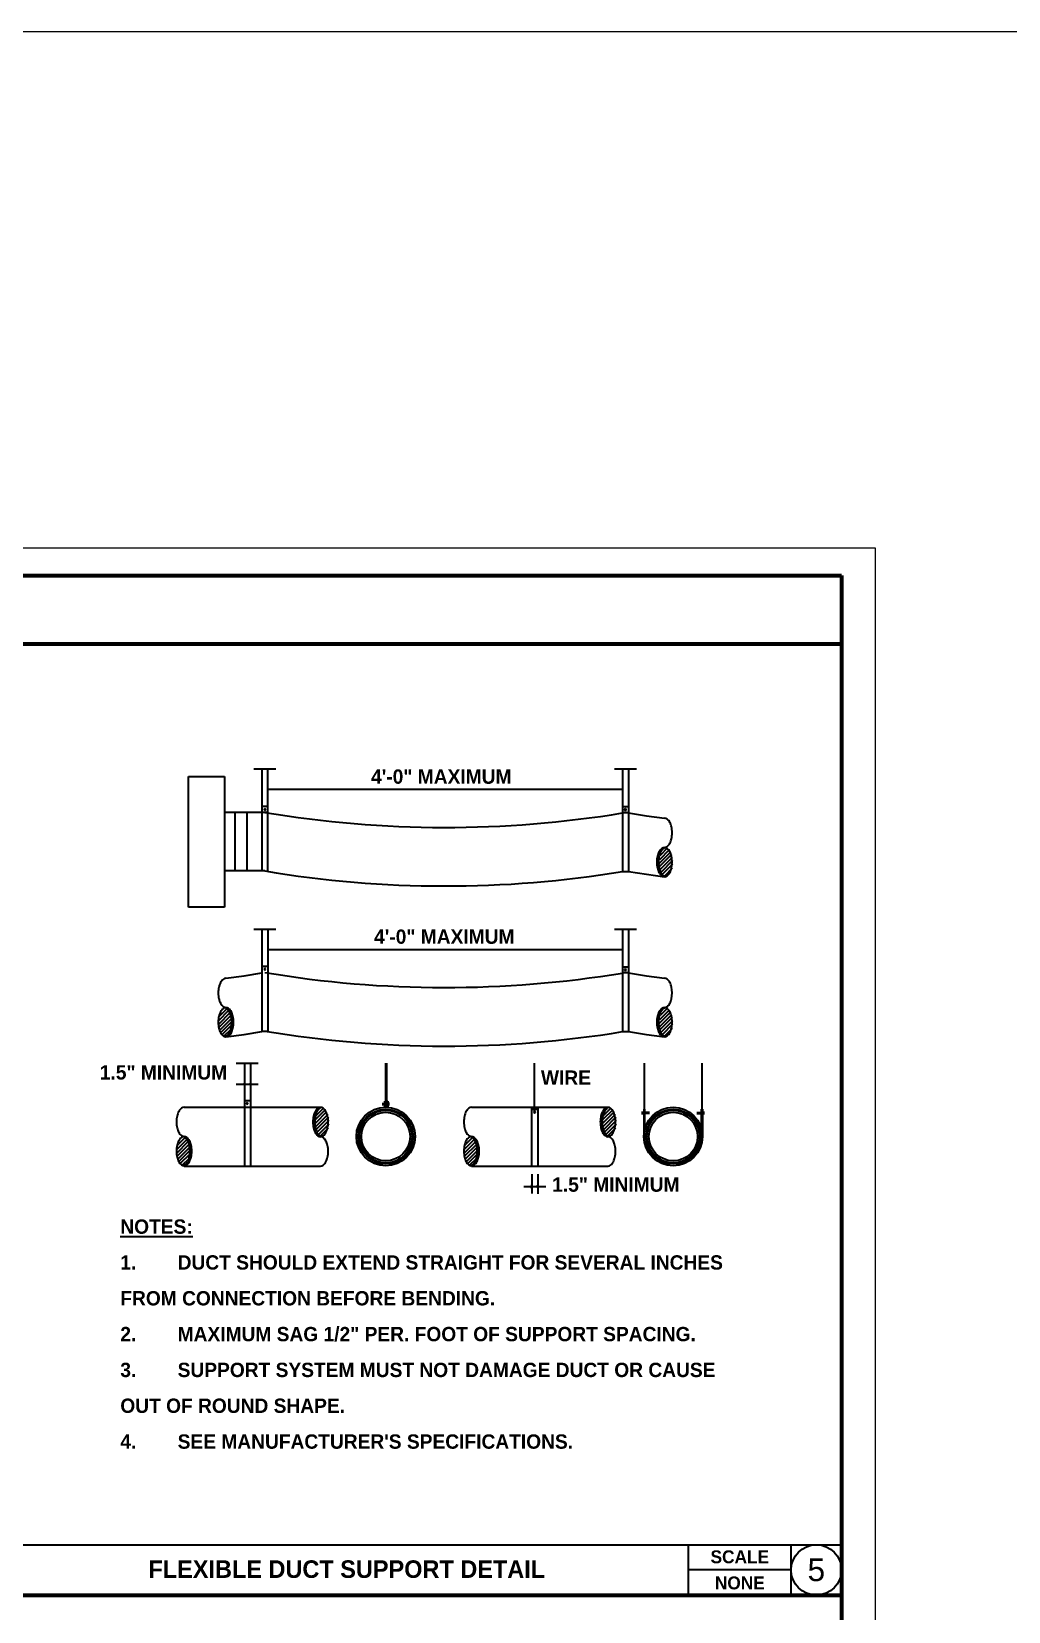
# Model space of a CAD drawing. Header units: inches. Extents: x 2025 to 34930, y -6955 to 4650.
# Drawn here: x 9504 to 9844, y 1735 to 2285 of the extents above; entities that cross this region are included whole.
import ezdxf

# ---------------------------------------------------------------- set-up
doc = ezdxf.new("R2010")
doc.units = ezdxf.units.IN
doc.header["$MEASUREMENT"] = 0
doc.layers.get('DEFPOINTS').update_dxf_attribs({"color": 104})
doc.layers.add('PDF-TEXT', color=7, linetype='Continuous', lineweight=35)
doc.styles.add('Century Gothic_B', font='GOTHICB.TTF', dxfattribs={"height": 6.659722})
doc.styles.add('PDF Arial', font='arial.ttf')
doc.styles.add('PDF Arial Bold', font='arialbd.ttf')

msp = doc.modelspace()

# ---------------------------------------------------------------- hatches: boundary and pattern name
at = {"layer": 'PDF-TEXT', "transparency": 33554559}
h = msp.add_hatch(color=256, dxfattribs=at)
h.paths.add_polyline_path([(9577.27, 1918.43), (9577.3, 1918.23), (9577.41, 1918.05), (9577.59, 1917.93), (9577.8, 1917.9), (9577.97, 1917.93), (9578.15, 1918.05), (9578.27, 1918.23), (9578.3, 1918.43), (9578.27, 1918.61), (9578.15, 1918.79), (9577.97, 1918.91), (9577.8, 1918.93), (9577.59, 1918.91), (9577.41, 1918.79), (9577.3, 1918.61)])
h.paths.add_polyline_path([(9577.62, 1918.49), (9577.65, 1918.55), (9577.71, 1918.58), (9577.86, 1918.58), (9577.92, 1918.55), (9577.97, 1918.43), (9577.95, 1918.34), (9577.92, 1918.29), (9577.86, 1918.26), (9577.71, 1918.26), (9577.65, 1918.29), (9577.62, 1918.34)], flags=0)
h = msp.add_hatch(color=256, dxfattribs=at)
h.paths.add_polyline_path([(9579.36, 1918.43), (9579.39, 1918.23), (9579.51, 1918.05), (9579.69, 1917.93), (9579.89, 1917.9), (9580.07, 1917.93), (9580.25, 1918.05), (9580.37, 1918.23), (9580.39, 1918.43), (9580.37, 1918.61), (9580.25, 1918.79), (9580.07, 1918.91), (9579.89, 1918.93), (9579.69, 1918.91), (9579.51, 1918.79), (9579.39, 1918.61)])
h.paths.add_polyline_path([(9579.72, 1918.49), (9579.75, 1918.55), (9579.8, 1918.58), (9579.95, 1918.58), (9580.01, 1918.55), (9580.04, 1918.49), (9580.04, 1918.34), (9580.01, 1918.29), (9579.95, 1918.26), (9579.8, 1918.26), (9579.75, 1918.29), (9579.72, 1918.34)], flags=0)

# ---------------------------------------------------------------- linework, layer by layer
msp.add_line((5037.78, 2285.41), (13091.4, 2285.41))
at = {"layer": 'DEFPOINTS'}
msp.add_lwpolyline([(8330.71, 2105.41), (9797.6, 2105.41), (9797.6, 1024.33), (8330.71, 1024.33)], close=True, dxfattribs=at)
at = {"layer": 'PDF-TEXT', "color": 42, "lineweight": 100}
for p, q in [((8342.43, 2095.84), (9785.88, 2095.84)), ((9785.88, 2095.84), (9785.88, 1039.38)), ((9785.88, 2071.8), (8342.43, 2071.8)), ((8342.43, 1740.3), (9785.88, 1740.3))]:
    msp.add_line(p, q, dxfattribs=at)
at = {"layer": 'PDF-TEXT'}
for p, q in [((9581.13, 2028.33), (9588.81, 2028.33)), ((9583.94, 2028.51), (9583.94, 1992.77)), ((9586.03, 1992.6), (9586.03, 2028.51)), ((9706.79, 2028.33), (9714.5, 2028.33)), ((9709.6, 2028.33), (9709.6, 1992.6)), ((9711.69, 2028.33), (9711.69, 1992.6)), ((9558.29, 2025.77), (9570.83, 2025.77)), ((9558.29, 1980.2), (9558.29, 2025.77)), ((9570.83, 2025.77), (9570.83, 1980.2)), ((9586.03, 2021.25), (9709.6, 2021.25)), ((9586.03, 2013.2), (9570.83, 2013.2)), ((9574.52, 2013.2), (9574.52, 1992.77)), ((9578.68, 2013.2), (9578.68, 1992.77)), ((9583.94, 2015.41), (9586.03, 2015.41)), ((9584.91, 2014.49), (9584.67, 2014.38)), ((9584.67, 2014.38), (9584.67, 2014.08)), ((9584.67, 2014.08), (9584.91, 2013.93)), ((9585.18, 2014.38), (9584.91, 2014.49)), ((9584.91, 2013.93), (9585.18, 2014.08)), ((9585.18, 2014.08), (9585.18, 2014.38)), ((9709.6, 2015.23), (9711.69, 2015.23)), ((9709.6, 2013.2), (9711.69, 2013.2)), ((9710.57, 2014.43), (9710.31, 2014.29)), ((9710.31, 2014.29), (9710.31, 2013.99)), ((9710.31, 2013.99), (9710.57, 2013.84)), ((9710.81, 2014.29), (9710.57, 2014.43)), ((9710.57, 2013.84), (9710.81, 2013.99)), ((9710.81, 2013.99), (9710.81, 2014.29)), ((9711.69, 2013.02), (9717.95, 2012.04)), ((9717.95, 2012.04), (9724.21, 2011.19)), ((9726.33, 1999.35), (9722.38, 1995.43)), ((9725.83, 2000.09), (9722.41, 1996.7)), ((9725.18, 2000.68), (9722.67, 1998.17)), ((9726.69, 1998.5), (9722.49, 1994.31)), ((9726.92, 1997.5), (9722.7, 1993.27)), ((9727.04, 1996.4), (9723.06, 1992.39)), ((9727.04, 1995.16), (9723.53, 1991.62)), ((9584.97, 1992.77), (9570.83, 1992.77)), ((9709.6, 1992.6), (9711.69, 1992.6)), ((9711.69, 1992.6), (9717.95, 1991.62)), ((9717.95, 1991.62), (9724.21, 1990.74)), ((9726.83, 1993.72), (9724.15, 1991)), ((9570.83, 1980.2), (9558.29, 1980.2)), ((9581.13, 1972.53), (9588.81, 1972.53)), ((9583.94, 1972.71), (9583.94, 1936.97)), ((9586.03, 1972.71), (9586.03, 1936.79)), ((9706.79, 1972.53), (9714.5, 1972.53)), ((9709.6, 1972.53), (9709.6, 1936.79)), ((9711.69, 1972.53), (9711.69, 1936.79)), ((9586.03, 1965.42), (9709.6, 1965.42)), ((9571.39, 1955.35), (9577.68, 1956.24)), ((9577.68, 1956.24), (9583.91, 1957.21)), ((9583.94, 1959.57), (9586.03, 1959.57)), ((9584.94, 1958.83), (9584.67, 1958.69)), ((9584.67, 1958.69), (9584.67, 1958.39)), ((9584.67, 1958.39), (9584.94, 1958.24)), ((9585.18, 1958.69), (9584.94, 1958.83)), ((9584.94, 1958.24), (9585.18, 1958.39)), ((9585.18, 1958.39), (9585.18, 1958.69)), ((9709.6, 1959.4), (9711.69, 1959.4)), ((9709.6, 1957.39), (9711.69, 1957.39)), ((9710.57, 1958.6), (9710.31, 1958.45)), ((9710.31, 1958.45), (9710.31, 1958.19)), ((9710.31, 1958.19), (9710.57, 1958.04)), ((9710.81, 1958.45), (9710.57, 1958.6)), ((9710.57, 1958.04), (9710.81, 1958.19)), ((9710.81, 1958.19), (9710.81, 1958.45)), ((9711.69, 1957.21), (9717.95, 1956.24)), ((9717.95, 1956.24), (9724.21, 1955.35)), ((9569.06, 1942.1), (9571.78, 1944.82)), ((9725.83, 1944.29), (9722.41, 1940.86)), ((9725.18, 1944.88), (9722.67, 1942.37)), ((9568.86, 1940.66), (9572.37, 1944.2)), ((9568.86, 1939.42), (9572.84, 1943.43)), ((9568.97, 1938.32), (9573.19, 1942.54)), ((9569.21, 1937.32), (9573.4, 1941.51)), ((9569.59, 1936.46), (9573.52, 1940.39)), ((9570.07, 1935.73), (9573.49, 1939.12)), ((9726.33, 1943.55), (9722.38, 1939.59)), ((9726.69, 1942.66), (9722.49, 1938.47)), ((9726.92, 1941.69), (9722.7, 1937.47)), ((9727.04, 1940.57), (9723.06, 1936.58)), ((9727.04, 1939.33), (9723.53, 1935.82)), ((9570.71, 1935.14), (9573.22, 1937.65)), ((9571.39, 1934.93), (9577.68, 1935.82)), ((9577.68, 1935.82), (9583.91, 1936.79)), ((9583.94, 1936.97), (9585.97, 1936.97)), ((9709.6, 1936.79), (9711.69, 1936.79)), ((9711.69, 1936.79), (9717.95, 1935.82)), ((9717.95, 1935.82), (9724.21, 1934.93)), ((9726.83, 1937.91), (9724.15, 1935.2)), ((9574.99, 1925.81), (9582.67, 1925.81)), ((9577.8, 1925.84), (9577.8, 1890.1)), ((9579.89, 1925.84), (9579.89, 1889.92)), ((9627.08, 1910.38), (9627.08, 1925.75)), ((9627.44, 1910.38), (9627.44, 1925.75)), ((9678.93, 1908.52), (9678.93, 1925.81)), ((9717.18, 1909.7), (9717.18, 1925.75)), ((9737.31, 1909.7), (9737.31, 1925.75)), ((9574.99, 1918.43), (9582.67, 1918.43)), ((9577.8, 1912.74), (9579.89, 1912.74)), ((9578.8, 1911.97), (9578.54, 1911.85)), ((9578.54, 1911.85), (9578.54, 1911.56)), ((9578.54, 1911.56), (9578.8, 1911.41)), ((9579.04, 1911.85), (9578.8, 1911.97)), ((9578.8, 1911.41), (9579.04, 1911.56)), ((9579.04, 1911.56), (9579.04, 1911.85)), ((9625.78, 1911.73), (9628.15, 1911.73)), ((9625.78, 1911.38), (9628.15, 1911.38)), ((9626.76, 1910.38), (9626.76, 1912.56)), ((9626.76, 1912.56), (9627.79, 1912.56)), ((9627.79, 1912.56), (9627.79, 1910.38)), ((9628.15, 1911.03), (9628.15, 1912.09)), ((9556.81, 1910.38), (9604.36, 1910.38)), ((9606.48, 1908.75), (9602.56, 1904.83)), ((9606.01, 1909.49), (9602.59, 1906.1)), ((9606.87, 1907.9), (9602.68, 1903.71)), ((9605.36, 1910.08), (9602.85, 1907.57)), ((9607.1, 1906.89), (9602.88, 1902.67)), ((9607.22, 1905.8), (9603.24, 1901.79)), ((9656.98, 1910.38), (9704.52, 1910.38)), ((9677.93, 1889.92), (9677.93, 1910.38)), ((9677.93, 1909.7), (9680.03, 1909.7)), ((9678.93, 1908.93), (9678.7, 1908.81)), ((9678.7, 1908.81), (9678.7, 1908.52)), ((9678.7, 1908.52), (9678.93, 1908.37)), ((9679.2, 1908.81), (9678.93, 1908.93)), ((9678.93, 1908.37), (9679.2, 1908.52)), ((9679.2, 1908.52), (9679.2, 1908.81)), ((9680.03, 1910.38), (9680.03, 1889.92)), ((9706.65, 1908.75), (9702.69, 1904.83)), ((9706.14, 1909.49), (9702.72, 1906.1)), ((9707, 1907.9), (9702.81, 1903.71)), ((9705.5, 1910.08), (9702.99, 1907.57)), ((9707.24, 1906.89), (9703.05, 1902.67)), ((9707.38, 1905.8), (9703.37, 1901.79)), ((9716.59, 1907.87), (9716.59, 1908.9)), ((9718.98, 1908.55), (9716.59, 1908.55)), ((9718.98, 1908.22), (9716.59, 1908.22)), ((9717.36, 1909.7), (9717.01, 1909.7)), ((9717.01, 1909.7), (9717.01, 1900.17)), ((9717.36, 1902.79), (9717.36, 1909.7)), ((9735.51, 1908.55), (9737.87, 1908.55)), ((9735.51, 1908.22), (9737.87, 1908.22)), ((9737.13, 1902.79), (9737.13, 1909.7)), ((9737.13, 1909.7), (9737.49, 1909.7)), ((9737.49, 1909.7), (9737.49, 1900.17)), ((9737.87, 1907.87), (9737.87, 1908.9)), ((9607.22, 1904.56), (9603.71, 1901.02)), ((9607.01, 1903.12), (9604.3, 1900.4)), ((9707.35, 1904.56), (9703.84, 1901.02)), ((9707.18, 1903.12), (9704.46, 1900.4)), ((9554.28, 1895.68), (9557.82, 1899.22)), ((9554.28, 1894.44), (9558.26, 1898.45)), ((9554.39, 1893.35), (9558.62, 1897.57)), ((9554.48, 1897.13), (9557.2, 1899.84)), ((9554.63, 1892.34), (9558.82, 1896.54)), ((9555.01, 1891.49), (9558.94, 1895.41)), ((9654.41, 1895.68), (9657.95, 1899.22)), ((9654.41, 1894.44), (9658.42, 1898.45)), ((9654.56, 1893.35), (9658.75, 1897.57)), ((9654.62, 1897.13), (9657.33, 1899.84)), ((9654.79, 1892.34), (9658.98, 1896.54)), ((9655.15, 1891.49), (9659.1, 1895.41)), ((9555.49, 1890.75), (9558.91, 1894.14)), ((9556.14, 1890.16), (9558.64, 1892.67)), ((9556.81, 1889.92), (9604.36, 1889.92)), ((9655.65, 1890.75), (9659.07, 1894.14)), ((9656.3, 1890.16), (9658.81, 1892.67)), ((9656.98, 1889.92), (9704.52, 1889.92)), ((9677.93, 1887.12), (9677.93, 1880.36)), ((9680.03, 1887.12), (9680.03, 1880.19)), ((9675.13, 1882.75), (9682.83, 1882.75)), ((9677.62, 1882.87), (9677.58, 1882.75)), ((9677.58, 1882.75), (9677.62, 1882.61)), ((9677.68, 1882.99), (9677.62, 1882.87)), ((9677.62, 1882.61), (9677.68, 1882.49)), ((9677.8, 1883.06), (9677.68, 1882.99)), ((9677.68, 1882.49), (9677.8, 1882.41)), ((9677.93, 1883.09), (9677.8, 1883.06)), ((9677.8, 1882.41), (9677.93, 1882.4)), ((9678.06, 1883.06), (9677.93, 1883.09)), ((9677.93, 1882.4), (9678.06, 1882.41)), ((9678.18, 1882.99), (9678.06, 1883.06)), ((9678.06, 1882.41), (9678.18, 1882.49)), ((9678.24, 1882.87), (9678.18, 1882.99)), ((9678.18, 1882.49), (9678.24, 1882.61)), ((9678.29, 1882.75), (9678.24, 1882.87)), ((9678.43, 1882.65), (9678.29, 1882.75)), ((9679.72, 1882.87), (9679.67, 1882.75)), ((9679.67, 1882.75), (9679.72, 1882.61)), ((9679.78, 1882.99), (9679.72, 1882.87)), ((9679.72, 1882.61), (9679.78, 1882.49)), ((9679.89, 1883.06), (9679.78, 1882.99)), ((9679.78, 1882.49), (9679.89, 1882.41)), ((9680.03, 1883.09), (9679.89, 1883.06)), ((9679.89, 1882.41), (9680.03, 1882.4)), ((9680.16, 1883.06), (9680.03, 1883.09)), ((9680.03, 1882.4), (9680.16, 1882.41)), ((9680.28, 1882.99), (9680.16, 1883.06)), ((9680.16, 1882.41), (9680.28, 1882.49)), ((9680.34, 1882.87), (9680.28, 1882.99)), ((9680.28, 1882.49), (9680.34, 1882.61)), ((9680.38, 1882.75), (9680.34, 1882.87)), ((9680.53, 1882.65), (9680.38, 1882.75)), ((8342.43, 1757.87), (9785.88, 1757.87)), ((9732.56, 1740.3), (9732.56, 1757.87)), ((9768.32, 1740.3), (9768.32, 1757.87)), ((9768.32, 1749.09), (9732.56, 1749.09))]:
    msp.add_line(p, q, dxfattribs=at)
for centre, radius in [((9627.07, 1900.18), 10.23), ((9627.07, 1900.18), 9.55), ((9627.07, 1900.18), 9.19), ((9627.07, 1900.18), 8.48), ((9727.23, 1900.18), 10.23), ((9727.23, 1900.18), 9.55), ((9727.23, 1900.18), 9.19), ((9727.23, 1900.18), 8.48), ((9777.1, 1749.09), 8.78)]:
    msp.add_circle(centre, radius, dxfattribs=at)
for centre, radius, start, end in [((9647.82, 2387.92), 379.96, 260.4793, 279.3579), ((9724.2, 2009.75), 1.44, 51.2762, 89.7064), ((9722.81, 2007.95), 3.72, 27.9181, 51.9178), ((9720.61, 2006.9), 6.15, 11.6366, 27.0065), ((9717.07, 2006.13), 9.79, 347.6208, 359.8211), ((9717.11, 2006.1), 9.75, 0, 12.2003), ((9727.78, 1996.58), 6.18, 152.0286, 167.3985), ((9727.76, 1996.58), 5.89, 151.9547, 167.3246), ((9725.58, 1997.78), 3.67, 128.4302, 152.4298), ((9728.39, 1996.69), 6.15, 152.9935, 168.3634), ((9725.58, 1997.78), 3.41, 128.4302, 152.4298), ((9726.17, 1997.78), 3.67, 128.4302, 152.4298), ((9724.21, 1999.53), 1.45, 90.6382, 129.0683), ((9724.19, 1999.49), 1.2, 103.0792, 128.4302), ((9724.81, 1999.49), 1.46, 101.9422, 128.4302), ((9724.19, 2002.44), 1.46, 270, 308.4302), ((9724.19, 1999.49), 1.49, 51.517, 89.9471), ((9722.81, 2004.22), 3.72, 308.0822, 332.0819), ((9722.82, 1997.81), 3.66, 27.0221, 51.0217), ((9720.6, 1996.59), 6.18, 12.3597, 27.7296), ((9720.61, 2005.27), 6.15, 332.9935, 348.3634), ((9731.31, 1995.83), 9.79, 167.6208, 179.8211), ((9731.27, 1995.86), 9.75, 180, 192.2003), ((9727.76, 1995.12), 6.15, 192.2003, 207.5702), ((9731.3, 1995.86), 9.49, 167.7997, 192.2003), ((9727.79, 1995.09), 5.92, 192.2003, 207.5702), ((9731.93, 1995.83), 9.79, 167.6208, 179.8211), ((9731.89, 1995.86), 9.75, 180, 192.2003), ((9728.4, 1995.12), 6.18, 192.3597, 207.7296), ((9720.61, 1995.06), 6.15, 332.9935, 348.3634), ((9717.11, 1995.86), 9.75, 347.7997, 12.2003), ((9647.82, 2367.5), 379.96, 260.4793, 279.3579), ((9725.58, 1994), 3.7, 207.8755, 231.8752), ((9725.55, 1993.96), 3.41, 208.1496, 232.1492), ((9726.18, 1993.9), 3.66, 207.0221, 231.0217), ((9724.21, 1992.21), 1.45, 230.9317, 269.3618), ((9724.21, 1992.18), 1.18, 230.2979, 255.6489), ((9724.82, 1992.24), 1.5, 231.6645, 258.1525), ((9724.19, 1992.23), 1.46, 270, 308.4302), ((9722.81, 1994.01), 3.72, 308.0822, 332.0819), ((9571.4, 1953.93), 1.45, 90.6382, 129.0683), ((9647.82, 2332.11), 379.96, 260.4793, 279.3579), ((9724.19, 1953.89), 1.49, 51.517, 89.9471), ((9578.46, 1950.26), 9.75, 167.7997, 180), ((9578.46, 1950.26), 9.75, 180, 192.2003), ((9574.98, 1951.03), 6.15, 152.4298, 167.7997), ((9572.78, 1952.22), 3.66, 128.9783, 152.9779), ((9722.82, 1952.22), 3.66, 27.0221, 51.0217), ((9720.6, 1951), 6.18, 12.3597, 27.7296), ((9717.11, 1950.26), 9.75, 347.7997, 12.2003), ((9574.98, 1949.52), 6.15, 192.2003, 207.5702), ((9572.77, 1948.34), 3.67, 207.5702, 231.5698), ((9572.78, 1942), 3.66, 128.9783, 152.9779), ((9571.38, 1946.63), 1.46, 231.5698, 270), ((9571.38, 1943.68), 1.46, 90, 128.4302), ((9570.76, 1943.68), 1.46, 51.5698, 78.0578), ((9571.38, 1943.68), 1.46, 51.5698, 90), ((9571.35, 1943.68), 1.2, 51.5698, 76.9208), ((9569.36, 1942), 3.66, 27.0221, 51.0217), ((9570.02, 1941.95), 3.41, 28.1496, 52.1492), ((9570.02, 1941.97), 3.67, 27.5702, 51.5698), ((9725.58, 1941.97), 3.67, 128.4302, 152.4298), ((9725.59, 1941.97), 3.41, 128.9711, 152.9707), ((9726.19, 1941.9), 3.72, 128.0822, 152.0819), ((9724.19, 1943.68), 1.46, 90, 128.4302), ((9724.19, 1943.68), 1.2, 103.0792, 128.4302), ((9724.81, 1943.68), 1.46, 101.9422, 128.4302), ((9724.19, 1946.63), 1.46, 270, 308.4302), ((9724.19, 1943.68), 1.46, 51.5698, 90), ((9722.83, 1948.34), 3.67, 308.4302, 332.4298), ((9722.82, 1942), 3.66, 27.0221, 51.0217), ((9720.62, 1949.52), 6.15, 332.4298, 347.7997), ((9578.46, 1940.05), 9.75, 167.7997, 180), ((9578.46, 1940.05), 9.75, 180, 192.2003), ((9574.98, 1940.82), 6.15, 152.4298, 167.7997), ((9567.16, 1940.82), 6.15, 12.2003, 27.5702), ((9567.78, 1940.82), 5.92, 12.2003, 27.5702), ((9563.68, 1940.05), 9.75, 347.7997, 12.2003), ((9567.8, 1940.88), 6.15, 11.6366, 27.0065), ((9564.27, 1940.05), 9.49, 347.7997, 12.2003), ((9564.26, 1940.02), 9.79, 0.1789, 12.3792), ((9564.3, 1940.05), 9.75, 347.7997, 360), ((9731.31, 1940.02), 9.79, 167.6208, 179.8211), ((9731.27, 1940.05), 9.75, 180, 192.2003), ((9727.78, 1940.77), 6.18, 152.0286, 167.3985), ((9731.3, 1940.05), 9.49, 167.7997, 192.2003), ((9727.76, 1940.75), 5.89, 151.9547, 167.3246), ((9731.89, 1940.05), 9.75, 167.7997, 180), ((9731.89, 1940.05), 9.75, 180, 192.2003), ((9728.39, 1940.85), 6.15, 152.9935, 168.3634), ((9720.6, 1940.79), 6.18, 12.3597, 27.7296), ((9717.07, 1940.08), 9.79, 347.6208, 359.8211), ((9717.11, 1940.05), 9.75, 0, 12.2003), ((9574.98, 1939.22), 6.15, 191.6366, 207.0065), ((9572.77, 1938.13), 3.67, 207.5702, 231.5698), ((9571.38, 1936.42), 1.46, 231.5698, 308.4302), ((9570.76, 1936.42), 1.46, 281.9422, 308.4302), ((9571.35, 1936.42), 1.2, 283.0792, 308.4302), ((9569.37, 1938.13), 3.67, 308.4302, 332.4298), ((9569.99, 1938.13), 3.41, 308.4302, 332.4298), ((9570.01, 1938.1), 3.66, 308.9783, 332.9779), ((9567.15, 1939.22), 6.15, 332.9935, 348.3634), ((9567.81, 1939.33), 5.89, 331.9547, 347.3246), ((9567.79, 1939.31), 6.18, 332.2704, 347.6403), ((9647.82, 2311.69), 379.96, 260.4793, 279.3579), ((9727.78, 1939.31), 6.18, 192.3597, 207.7296), ((9727.79, 1939.28), 5.92, 192.2003, 207.5702), ((9725.58, 1938.17), 3.7, 207.8755, 231.8752), ((9728.4, 1939.31), 6.18, 192.3597, 207.7296), ((9725.55, 1938.15), 3.41, 208.1496, 232.1492), ((9726.18, 1938.1), 3.66, 207.0221, 231.0217), ((9724.19, 1936.42), 1.46, 231.5698, 308.4302), ((9724.21, 1936.37), 1.18, 230.2979, 255.6489), ((9724.82, 1936.43), 1.5, 231.6645, 258.1525), ((9722.83, 1938.13), 3.67, 308.4302, 332.4298), ((9720.61, 1939.22), 6.15, 332.9935, 348.3634), ((9563.88, 1905.29), 9.75, 167.7997, 180), ((9560.4, 1906.05), 6.15, 152.4298, 167.7997), ((9558.2, 1907.24), 3.66, 128.9783, 152.9779), ((9556.82, 1908.96), 1.45, 90.6382, 129.0683), ((9611.43, 1905.26), 9.75, 167.7997, 180), ((9607.93, 1905.99), 6.18, 152.2704, 167.6403), ((9611.46, 1905.26), 9.49, 167.7997, 192.2003), ((9607.94, 1906.02), 5.92, 152.4298, 167.7997), ((9612.11, 1905.23), 9.79, 167.6208, 179.8211), ((9605.73, 1907.14), 3.7, 128.1248, 152.1245), ((9608.57, 1906.08), 6.15, 152.9935, 168.3634), ((9605.76, 1907.17), 3.41, 128.4302, 152.4298), ((9606.35, 1907.17), 3.67, 128.4302, 152.4298), ((9604.34, 1908.89), 1.46, 90, 128.4302), ((9604.37, 1908.89), 1.2, 103.0792, 128.4302), ((9604.99, 1908.89), 1.46, 101.9422, 128.4302), ((9604.34, 1908.89), 1.46, 51.5698, 90), ((9602.99, 1907.17), 3.67, 27.5702, 51.5698), ((9600.77, 1906.08), 6.15, 11.6366, 27.0065), ((9597.23, 1905.23), 9.79, 0.1789, 12.3792), ((9664.05, 1905.29), 9.75, 167.7997, 180), ((9660.55, 1906.02), 6.18, 152.2704, 167.6403), ((9658.34, 1907.24), 3.66, 128.9783, 152.9779), ((9656.96, 1908.92), 1.49, 90.0529, 128.483), ((9711.59, 1905.26), 9.75, 167.7997, 180), ((9708.1, 1905.99), 6.18, 152.2704, 167.6403), ((9711.62, 1905.26), 9.49, 167.7997, 192.2003), ((9708.08, 1905.98), 5.89, 151.9547, 167.3246), ((9712.24, 1905.23), 9.79, 167.6208, 179.8211), ((9705.88, 1907.21), 3.66, 128.9783, 152.9779), ((9708.72, 1905.97), 6.18, 152.0286, 167.3985), ((9705.89, 1907.17), 3.41, 128.4302, 152.4298), ((9706.51, 1907.17), 3.67, 128.4302, 152.4298), ((9704.51, 1908.89), 1.46, 90, 128.4302), ((9704.54, 1908.89), 1.2, 103.0792, 128.4302), ((9705.13, 1908.89), 1.46, 101.9422, 128.4302), ((9704.51, 1908.89), 1.46, 51.5698, 90), ((9703.12, 1907.17), 3.67, 27.5702, 51.5698), ((9700.9, 1906.08), 6.15, 11.6366, 27.0065), ((9697.36, 1905.23), 9.79, 0.1789, 12.3792), ((9563.88, 1905.29), 9.75, 180, 192.2003), ((9560.41, 1904.49), 6.15, 191.6366, 207.0065), ((9558.2, 1903.37), 3.67, 207.0684, 231.0681), ((9556.8, 1901.66), 1.46, 231.5698, 270), ((9556.8, 1898.73), 1.46, 90, 128.4302), ((9556.16, 1898.75), 1.45, 50.5819, 77.0698), ((9556.8, 1898.7), 1.49, 51.517, 89.9471), ((9611.46, 1905.29), 9.79, 180.1789, 192.3792), ((9607.93, 1904.54), 6.18, 192.6015, 207.9714), ((9607.94, 1904.49), 5.92, 192.2003, 207.5702), ((9612.08, 1905.26), 9.75, 180, 192.2003), ((9605.73, 1903.34), 3.67, 207.5702, 231.5698), ((9608.58, 1904.52), 6.18, 192.3597, 207.7296), ((9605.76, 1903.34), 3.41, 207.5702, 231.5698), ((9606.37, 1903.3), 3.66, 207.0221, 231.0217), ((9604.36, 1901.58), 1.45, 230.9317, 269.3618), ((9604.4, 1901.57), 1.18, 230.2979, 255.6489), ((9605, 1901.64), 1.5, 231.6645, 258.1525), ((9604.34, 1901.63), 1.49, 270.0529, 308.483), ((9602.97, 1903.3), 3.66, 308.9783, 332.9779), ((9600.75, 1904.52), 6.18, 332.2704, 347.6403), ((9597.26, 1905.26), 9.75, 347.7997, 360), ((9664.05, 1905.29), 9.75, 180, 192.2003), ((9660.54, 1904.49), 6.15, 191.6366, 207.0065), ((9658.35, 1903.44), 3.72, 207.9181, 231.9178), ((9656.96, 1901.66), 1.46, 231.5698, 270), ((9656.96, 1898.73), 1.46, 90, 128.4302), ((9656.31, 1898.69), 1.5, 51.6645, 78.1525), ((9656.95, 1898.75), 1.45, 50.9317, 89.3618), ((9711.62, 1905.29), 9.79, 180.1789, 192.3792), ((9708.08, 1904.43), 6.15, 191.6366, 207.0065), ((9708.11, 1904.49), 5.92, 192.2003, 207.5702), ((9712.21, 1905.26), 9.75, 180, 192.2003), ((9705.86, 1903.34), 3.67, 207.5702, 231.5698), ((9708.72, 1904.52), 6.18, 192.3597, 207.7296), ((9705.87, 1903.36), 3.41, 208.1496, 232.1492), ((9706.52, 1903.37), 3.7, 207.8755, 231.8752), ((9704.51, 1901.63), 1.49, 231.517, 269.9471), ((9704.54, 1901.64), 1.24, 231.7102, 257.0612), ((9705.15, 1901.58), 1.45, 230.5819, 257.0698), ((9704.49, 1901.58), 1.45, 270.6382, 309.0683), ((9703.1, 1903.3), 3.66, 308.9783, 332.9779), ((9700.89, 1904.52), 6.18, 332.2704, 347.6403), ((9697.39, 1905.26), 9.75, 347.7997, 360), ((9563.88, 1895.07), 9.75, 167.7997, 180), ((9563.88, 1895.07), 9.75, 180, 192.2003), ((9560.41, 1895.9), 6.15, 152.9935, 168.3634), ((9558.2, 1897.02), 3.67, 128.9319, 152.9316), ((9556.76, 1898.69), 1.24, 51.7102, 77.0612), ((9554.79, 1896.96), 3.7, 27.8755, 51.8752), ((9555.44, 1896.97), 3.41, 28.1496, 52.1492), ((9555.44, 1896.99), 3.67, 27.5702, 51.5698), ((9552.59, 1895.81), 6.18, 12.3597, 27.7296), ((9553.2, 1895.84), 5.92, 12.2003, 27.5702), ((9549.1, 1895.07), 9.75, 347.7997, 12.2003), ((9553.22, 1895.9), 6.15, 11.6366, 27.0065), ((9549.69, 1895.07), 9.49, 347.7997, 12.2003), ((9549.68, 1895.04), 9.79, 0.1789, 12.3792), ((9549.72, 1895.07), 9.75, 347.7997, 360), ((9604.34, 1898.67), 1.46, 51.5698, 90), ((9602.96, 1896.89), 3.72, 27.9181, 51.9178), ((9600.77, 1895.84), 6.15, 11.6366, 27.0065), ((9597.26, 1895.04), 9.75, 0, 12.2003), ((9597.23, 1895.08), 9.79, 347.6208, 359.8211), ((9664.08, 1895.04), 9.79, 167.6208, 179.8211), ((9664.05, 1895.07), 9.75, 180, 192.2003), ((9660.54, 1895.9), 6.15, 152.9935, 168.3634), ((9658.35, 1896.95), 3.72, 128.0822, 152.0819), ((9656.91, 1898.76), 1.18, 50.2979, 75.6489), ((9654.94, 1897.03), 3.66, 27.0221, 51.0217), ((9655.55, 1896.99), 3.41, 27.5702, 51.5698), ((9655.58, 1896.99), 3.67, 27.5702, 51.5698), ((9652.72, 1895.81), 6.18, 12.3597, 27.7296), ((9653.36, 1895.84), 5.92, 12.2003, 27.5702), ((9649.23, 1895.07), 9.75, 347.7997, 12.2003), ((9653.36, 1895.9), 6.15, 11.6366, 27.0065), ((9649.85, 1895.07), 9.49, 347.7997, 12.2003), ((9649.88, 1895.07), 9.75, 347.7997, 12.2003), ((9704.51, 1898.67), 1.46, 51.5698, 90), ((9703.11, 1896.96), 3.67, 27.0684, 51.0681), ((9700.9, 1895.84), 6.15, 11.6366, 27.0065), ((9697.36, 1895.08), 9.79, 347.6208, 359.8211), ((9697.39, 1895.04), 9.75, 0, 12.2003), ((9560.4, 1894.34), 6.15, 192.2003, 207.5702), ((9558.19, 1893.16), 3.67, 207.5702, 231.5698), ((9556.8, 1891.44), 1.46, 231.5698, 308.4302), ((9556.18, 1891.44), 1.46, 281.9422, 308.4302), ((9556.77, 1891.44), 1.2, 283.0792, 308.4302), ((9554.79, 1893.16), 3.67, 308.4302, 332.4298), ((9555.41, 1893.16), 3.41, 308.4302, 332.4298), ((9555.44, 1893.16), 3.67, 308.4302, 332.4298), ((9552.61, 1894.34), 6.15, 332.4298, 347.7997), ((9553.2, 1894.34), 5.92, 332.4298, 347.7997), ((9553.23, 1894.34), 6.15, 332.4298, 347.7997), ((9604.35, 1891.36), 1.44, 270.2936, 308.7238), ((9602.96, 1893.17), 3.72, 308.0822, 332.0819), ((9600.77, 1894.22), 6.15, 332.9935, 348.3634), ((9660.53, 1894.34), 6.15, 192.2003, 207.5702), ((9658.32, 1893.16), 3.67, 207.5702, 231.5698), ((9656.96, 1891.44), 1.46, 231.5698, 308.4302), ((9656.31, 1891.44), 1.46, 281.9422, 308.4302), ((9656.93, 1891.44), 1.2, 283.0792, 308.4302), ((9654.96, 1893.16), 3.67, 308.4302, 332.4298), ((9655.55, 1893.16), 3.41, 308.4302, 332.4298), ((9655.58, 1893.16), 3.67, 308.4302, 332.4298), ((9652.74, 1894.34), 6.15, 332.4298, 347.7997), ((9653.36, 1894.34), 5.92, 332.4298, 347.7997), ((9653.36, 1894.34), 6.15, 332.4298, 347.7997), ((9704.51, 1891.36), 1.44, 270.2936, 308.7238), ((9703.11, 1893.1), 3.67, 308.9319, 332.9316), ((9700.9, 1894.22), 6.15, 332.9935, 348.3634)]:
    msp.add_arc(centre, radius, start, end, dxfattribs=at)

# ---------------------------------------------------------------- texts
at = {"layer": 'PDF-TEXT', "attachment_point": 7, "style": 'Century Gothic_B'}
for s, insert, char_height in [('4\'-0" MAXIMUM', (9621.96, 2023.11), 4.9948), ('4\'-0" MAXIMUM', (9623.01, 1967.31), 4.9948), ('1.5" MINIMUM', (9527.44, 1920), 4.9948), ('WIRE', (9681.15, 1918.23), 4.995), ('1.5" MINIMUM', (9685.06, 1880.88), 4.9948)]:
    msp.add_mtext(s, dxfattribs=dict(at, insert=insert, char_height=char_height))
at = {"layer": 'PDF-TEXT'}
for s, insert, char_height, width, attachment_point, style in [('\\pxsm1.5;{\\LNOTES:\\P\\pi-3,l3,s*,t3;}1.^IDUCT SHOULD EXTEND STRAIGHT FOR SEVERAL INCHES FROM CONNECTION BEFORE BENDING.\\P2.^IMAXIMUM SAG 1/2" PER. FOOT OF SUPPORT SPACING.\\P3.^ISUPPORT SYSTEM MUST NOT DAMAGE DUCT OR CAUSE OUT OF ROUND SHAPE.\\P4.^ISEE MANUFACTURER\'S SPECIFICATIONS.', (9534.58, 1871.29), 4.9948, 218.2479, 1, 'Century Gothic_B'), ('{\\fCentury Gothic|b1|i0|c0|p34;FLEXIBLE DUCT SUPPORT DETAIL}', (9613.49, 1749.34), 6.1202, 238.1271, 5, 'PDF Arial Bold'), ('{\\fCentury Gothic|b1|i0|c0|p34;SCALE}', (9750.44, 1753.64), 4.5, 35.7683, 5, 'PDF Arial Bold'), ('5', (9777.1, 1749.09), 7.89, 17.5595, 5, 'PDF Arial'), ('{\\fCentury Gothic|b1|i0|c0|p34;NONE}', (9750.44, 1744.55), 4.5, 35.7683, 5, 'PDF Arial Bold')]:
    msp.add_mtext(s, dxfattribs=dict(at, insert=insert, char_height=char_height, width=width, attachment_point=attachment_point, style=style))

doc.saveas('drawing.dxf')
